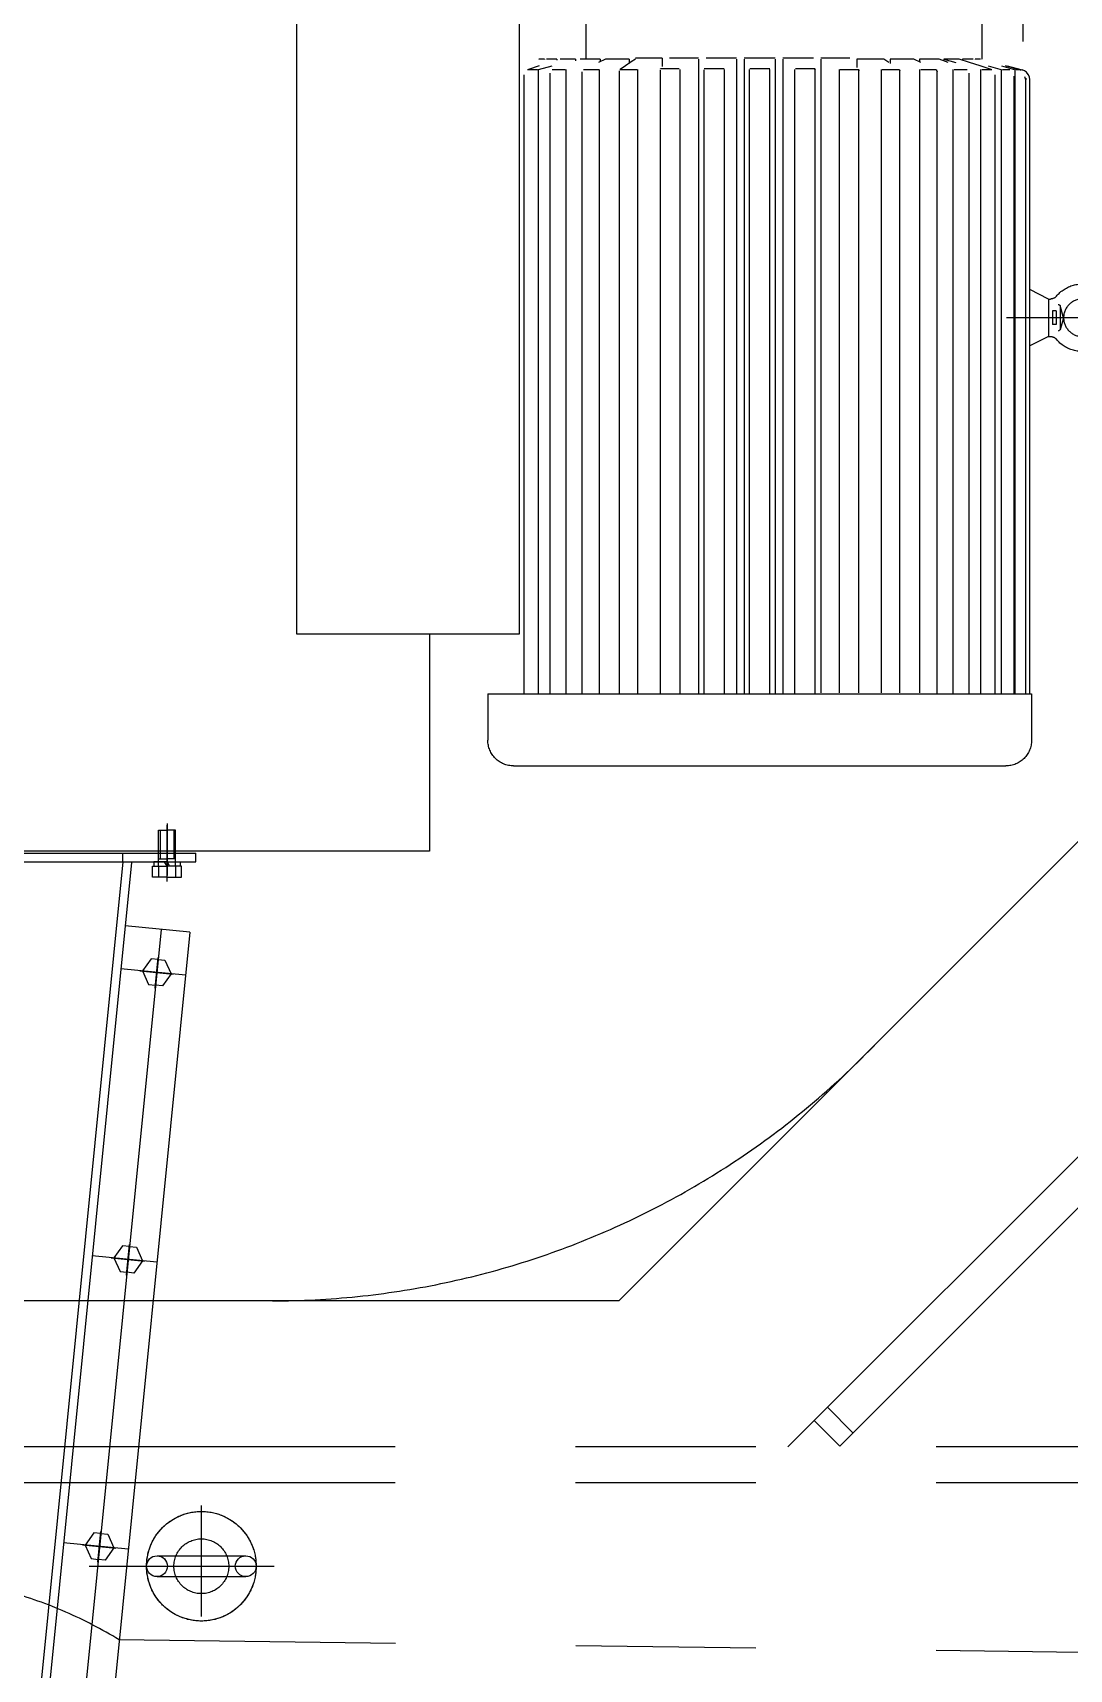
# Model space of a CAD drawing. Header units: millimetres. Extents: x 0 to 21000, y 0 to 14850.
# Drawn here: x 5684 to 6403, y 6589 to 7724 of the extents above; entities that cross this region are included whole.
import ezdxf

# ---------------------------------------------------------------- set-up
doc = ezdxf.new("R2010")
doc.units = ezdxf.units.MM
doc.header["$LTSCALE"] = 500
for name, pattern in [('F', [0.75, 0.5, -0.25]), ('G', [2, 1.25, -0.25, 0.25, -0.25]), ('K', [2.5, 1.25, -0.25, 0.25, -0.25, 0.25, -0.25])]:
    doc.linetypes.add(name, pattern=pattern)
for name, color, linetype in [('01', 7, 'Continuous'), ('02', 1, 'Continuous'), ('04', 2, 'F'), ('05', 4, 'G'), ('07', 6, 'K')]:
    doc.layers.add(name, color=color, linetype=linetype)

# ---------------------------------------------------------------- blocks, each defined once
blk = doc.blocks.new('retew')
at = {"layer": '07', "color": 6, "linetype": 'K'}
for p, q in [((69569.3, 3214.6), (69569.3, 687.1)), ((69594.3, 3214.6), (69594.3, 687.1)), ((69722.1, 3214.6), (69703.1, 1773.1)), ((69222.6, 2619), (69568.8, 2272.8)), ((69207.3, 2598.9), (69569.3, 2236.9)), ((69289.4, 2298.3), (68997.4, 2590.3)), ((69468.1, 2119.6), (69289.4, 2298.3)), ((69559.6, 2281.9), (69541.9, 2264.3)), ((69568.8, 2272.8), (69551.1, 2255.1)), ((69468.1, 2119.6), (69468.1, 1879.4)), ((69468.1, 1879.4), (69468.1, 1305.3)), ((69652.1, 1752.4), (69652.1, 1880.6)), ((69687, 1830.1), (69609.9, 1830.1))]:
    blk.add_line(p, q, dxfattribs=at)
for radius in [38, 19]:
    blk.add_circle((69652.1, 1830.1), radius, dxfattribs=at)
for centre, radius, start, end in [((68886.7, 1879), 581.4, 0.0476, 46.1563), ((69963.6, 1614.5), 305, 148.6603, 180)]:
    blk.add_arc(centre, radius, start, end, dxfattribs=at)
blk = doc.blocks.new('ewrewr')
at = {"layer": '07', "color": 6, "linetype": 'K', "ltscale": 8}
for p, q in [((-7593.7, 6069), (-7593.7, 6809)), ((-7439, 6809), (-7439, 6069)), ((-7942.9, 6479.7), (-7942.9, 6560)), ((-7914.2, 6527.3), (-7914.2, 6467.6)), ((-7639.7, 6527.3), (-7639.7, 6467.6)), ((-7913.8, 6467.6), (-7913.8, 6467.5)), ((-7913.3, 6467.6), (-7909.6, 6467.6)), ((-7909.6, 6467.6), (-7909.6, 6467.2)), ((-7908.2, 6467.6), (-7900.9, 6467.6)), ((-7905.8, 6465.2), (-7898.6, 6467.6)), ((-7900.9, 6467.6), (-7900.9, 6466.9)), ((-7898.6, 6467.6), (-7887.9, 6467.6)), ((-7887.9, 6467.6), (-7896.2, 6465.2)), ((-7890.9, 6465.2), (-7884.8, 6467.6)), ((-7887.9, 6467.6), (-7887.9, 6466.4)), ((-7884.8, 6467.6), (-7871, 6467.6)), ((-7872, 6465.2), (-7867.2, 6467.6)), ((-7871, 6467.6), (-7871, 6465.7)), ((-7867.2, 6467.6), (-7850.7, 6467.6)), ((-7850.7, 6467.6), (-7850.7, 6464.6)), ((-7849.8, 6465.2), (-7846.3, 6467.6)), ((-7846.3, 6467.6), (-7827.7, 6467.6)), ((-7827.7, 6467.6), (-7827.7, 6461.7)), ((-7822.8, 6468.3), (-7802.7, 6468.3)), ((-7802.7, 6467.6), (-7802.7, 6196.5)), ((-7797.5, 6468.3), (-7776.3, 6468.3)), ((-7776.3, 6467.6), (-7776.3, 6254.4)), ((-7771, 6468.3), (-7749.5, 6468.3)), ((-7771, 6467.6), (-7771, 6257.3)), ((-7749.5, 6467.6), (-7749.5, 6027.5)), ((-7744.1, 6468.3), (-7723, 6468.3)), ((-7744.1, 6467.6), (-7744.1, 6027.5)), ((-7717.8, 6468.3), (-7697.6, 6468.3)), ((-7717.8, 6467.6), (-7717.8, 6027.5)), ((-7692.7, 6468.3), (-7674.2, 6468.3)), ((-7692.7, 6468.3), (-7692.7, 6462.3)), ((-7674.2, 6467.6), (-7671.2, 6465.6)), ((-7669.7, 6467.6), (-7653.3, 6467.6)), ((-7669.7, 6467.6), (-7669.7, 6464.6)), ((-7653.3, 6467.6), (-7648.5, 6465.2)), ((-7649.5, 6467.6), (-7635.7, 6467.6)), ((-7649.5, 6467.6), (-7649.5, 6465.7)), ((-7632.6, 6467.6), (-7632.6, 6466.4)), ((-7632.6, 6467.6), (-7621.9, 6467.6)), ((-7619.6, 6467.6), (-7612.3, 6467.6)), ((-7619.6, 6467.6), (-7619.6, 6466.9)), ((-7610.9, 6467.6), (-7610.9, 6467.2)), ((-7610.9, 6467.6), (-7607.1, 6467.6)), ((-7606.7, 6467.6), (-7606.7, 6467.5)), ((-7947.3, 6455.2), (-7946.5, 6456.9)), ((-7946.5, 6456.9), (-7945.3, 6458.4)), ((-7945.3, 6458.4), (-7943.8, 6459.4)), ((-7943.8, 6459.4), (-7942.2, 6460.1)), ((-7941.4, 6460.3), (-7942.2, 6460.1)), ((-7931.9, 6462.8), (-7941.4, 6460.3)), ((-7941.4, 6459.7), (-7941.4, 6460.3)), ((-7940.6, 6460.1), (-7940.1, 6460.2)), ((-7940.6, 6460.1), (-7938.2, 6460.1)), ((-7940.1, 6460.2), (-7930.8, 6462.8)), ((-7927.9, 6462.8), (-7937.7, 6460.2)), ((-7937.4, 6431.7), (-7937.4, 6460.3)), ((-7933.6, 6460.1), (-7928.8, 6460.1)), ((-7918.7, 6462.8), (-7928.3, 6460.2)), ((-7928, 6027.5), (-7928, 6460.3)), ((-7923.5, 6027.5), (-7923.5, 6456.7)), ((-7921.3, 6460.1), (-7914.3, 6460.1)), ((-7920.7, 6460.3), (-7913.1, 6462.8)), ((-7913.6, 6027.5), (-7913.6, 6460.3)), ((-7913.1, 6462.8), (-7905.8, 6465.2)), ((-7905.4, 6027.5), (-7905.4, 6457.7)), ((-7904.1, 6460.1), (-7895.1, 6460.1)), ((-7894.4, 6027.5), (-7894.4, 6460.3)), ((-7883.1, 6459.4), (-7883.2, 6458.6)), ((-7883.2, 6347.1), (-7883.2, 6458.6)), ((-7882.5, 6460.1), (-7883.1, 6459.4)), ((-7882.5, 6460.1), (-7871.9, 6460.1)), ((-7871.2, 6204.5), (-7871.2, 6460.3)), ((-7857.2, 6460.1), (-7857.5, 6459.4)), ((-7857.5, 6459.4), (-7857.5, 6459.3)), ((-7857.5, 6223.3), (-7857.5, 6459.3)), ((-7857.2, 6460.1), (-7845.2, 6460.1)), ((-7857.1, 6460.2), (-7857, 6460.3)), ((-7844.7, 6205.9), (-7844.7, 6460.3)), ((-7829, 6460.1), (-7829, 6459.8)), ((-7829, 6460.1), (-7815.9, 6460.1)), ((-7829, 6178.3), (-7829, 6459.8)), ((-7829, 6459.8), (-7829, 6459.4)), ((-7828.9, 6460.2), (-7828.9, 6460.3)), ((-7815.5, 6189.2), (-7815.5, 6460.3)), ((-7798.7, 6460.8), (-7785, 6460.8)), ((-7798.7, 6460.8), (-7798.3, 6460.1)), ((-7798.7, 6027.5), (-7798.7, 6460.2)), ((-7784.7, 6273.1), (-7784.7, 6460.3)), ((-7767.3, 6027.5), (-7767.3, 6460.3)), ((-7767.2, 6460.8), (-7753.3, 6460.8)), ((-7753.1, 6027.5), (-7753.1, 6460.3)), ((-7735.8, 6027.5), (-7735.8, 6460.3)), ((-7735.5, 6460.8), (-7721.8, 6460.8)), ((-7721.8, 6027.5), (-7721.8, 6460.2)), ((-7705, 6027.5), (-7705, 6460.3)), ((-7704.5, 6460.8), (-7691.5, 6460.8)), ((-7691.4, 6460.5), (-7691.5, 6460.8)), ((-7691.4, 6027.5), (-7691.4, 6459.8)), ((-7675.8, 6027.5), (-7675.8, 6460.3)), ((-7675.3, 6460.1), (-7663.3, 6460.1)), ((-7671.2, 6465.6), (-7667.2, 6462.8)), ((-7667.2, 6462.8), (-7663.5, 6460.3)), ((-7663, 6027.5), (-7663, 6459.3)), ((-7649.2, 6027.5), (-7649.2, 6460.3)), ((-7648.6, 6460.1), (-7638, 6460.1)), ((-7637.2, 6027.5), (-7637.2, 6458.6)), ((-7626, 6369.3), (-7626, 6460.3)), ((-7625.3, 6460.1), (-7616.4, 6460.1)), ((-7606.9, 6460.3), (-7616.2, 6462.9)), ((-7615, 6428.9), (-7615, 6457.7)), ((-7607.4, 6462.8), (-7599.8, 6460.3)), ((-7606.9, 6428.9), (-7606.9, 6460.3)), ((-7606.2, 6460.1), (-7599.2, 6460.1)), ((-7597, 6428.9), (-7597, 6456.7)), ((-7947.6, 6453.2), (-7947.3, 6455.2)), ((-7947.6, 6443.9), (-7947.6, 6453.2)), ((-7947.6, 6027.5), (-7947.6, 6447.3)), ((-7944.9, 6454.4), (-7944.8, 6453.2)), ((-7944.9, 6436.1), (-7944.9, 6453.2)), ((-7944.8, 6453.2), (-7944.1, 6455.2)), ((-7936.7, 6402.8), (-7936.7, 6455.6)), ((-7944.9, 6027.5), (-7944.9, 6440.9)), ((-7937.4, 6027.5), (-7937.4, 6437.4)), ((-7615, 6027.5), (-7615, 6435.7)), ((-7937.4, 6431.7), (-7936.7, 6431.7)), ((-7606.9, 6027.5), (-7606.9, 6431.9)), ((-7597, 6027.5), (-7597, 6431.9)), ((-7936.7, 6027.5), (-7936.7, 6413.6)), ((-7626, 6027.5), (-7626, 6381.4)), ((-7883.2, 6027.5), (-7883.2, 6354)), ((-7960.6, 6301.2), (-7947.6, 6307.7)), ((-7990.6, 6288.2), (-7931.5, 6288.2)), ((-7960.6, 6275.2), (-7947.6, 6268.8)), ((-7784.7, 6027.5), (-7784.7, 6282.9)), ((-7771, 6265.9), (-7771, 6027.5)), ((-7776.3, 6262), (-7776.3, 6027.5)), ((-7871.2, 6028.2), (-7871.2, 6219.3)), ((-7857.5, 6028.2), (-7857.5, 6224)), ((-7844.7, 6028.2), (-7844.7, 6219.3)), ((-7829, 6028.2), (-7829, 6219.3)), ((-7815.5, 6028.2), (-7815.5, 6219.3)), ((-7802.7, 6219.3), (-7802.7, 6028.2)), ((-7439, 6069), (-7593.7, 6069)), ((-7571.7, 6027.5), (-7948.8, 6027.5)), ((-7948.8, 6027.5), (-7948.8, 5995.4)), ((-7571.7, 6027.5), (-7571.7, 5995.4)), ((-7589.6, 5977.5), (-7930.9, 5977.5))]:
    blk.add_line(p, q, dxfattribs=at)
at = {"layer": '07', "color": 6, "linetype": 'K'}
for p, q in [((-7960.6, 6301.2), (-7961.9, 6301.2)), ((-7960.6, 6301.2), (-7960.6, 6275.2)), ((-8012.1, 6288.2), (-7938.2, 6288.2)), ((-7971, 6288.2), (-7968.7, 6296.7)), ((-7971, 6288.2), (-7968.7, 6279.8)), ((-7968.7, 6296.7), (-7968.7, 6279.8)), ((-7965.9, 6292.9), (-7965.9, 6283.6)), ((-7965.9, 6292.9), (-7963.4, 6292.9)), ((-7963.4, 6292.9), (-7963.4, 6283.6)), ((-7965.9, 6283.6), (-7963.4, 6283.6)), ((-7960.6, 6275.2), (-7961.9, 6275.2)), ((-7531.2, 6069), (-7531.2, 5918.5)), ((-7531.2, 5977.5), (-7531.2, 5918.5)), ((-7531.2, 5918.5), (-7069.2, 5918.5))]:
    blk.add_line(p, q, dxfattribs=at)
blk.add_circle((-7984, 6288.2), 13, dxfattribs=at)
for centre, radius, start, end in [((-7984, 6288.2), 23.4, 39.5212, 320.4788), ((-7968.7, 6297.7), 1.04, 270, 0), ((-7961.9, 6306.4), 5.2, 219.5212, 270), ((-7968.7, 6278.8), 1.04, 0, 90), ((-7961.9, 6270), 5.2, 90, 140.4788)]:
    blk.add_arc(centre, radius, start, end, dxfattribs=at)
at = {"layer": '07', "color": 6, "linetype": 'K', "ltscale": 8}
for centre, start, end in [((-7930.9, 5995.4), 180, 270), ((-7589.6, 5995.4), 270, 0)]:
    blk.add_arc(centre, 17.9, start, end, dxfattribs=at)
blk = doc.blocks.new('*U378')
at = {"layer": '01'}
for p, q in [((0, 13.3), (-9, 8.1)), ((9, 8.1), (0, 13.3)), ((-9, 8.1), (-9, 3.3)), ((-9, -1.5), (-9, 3.3)), ((9, 3.3), (9, 8.1)), ((9, 3.3), (9, -1.5)), ((0, -6.7), (-9, -1.5)), ((9, -1.5), (0, -6.7))]:
    blk.add_line(p, q, dxfattribs=at)
at = {"layer": '05'}
for p, q in [((0, -8.5), (0, 14.7)), ((-10.9, 3.3), (10.3, 3.3))]:
    blk.add_line(p, q, dxfattribs=at)
blk = doc.blocks.new('*U379')
at = {"layer": '01'}
for p, q in [((-9.2, 3.1), (-9.2, 0)), ((0, 3.1), (-9.2, 3.1)), ((-9.2, 0), (0, 0)), ((0, 0), (-1.8, 3.1)), ((0, 3.1), (1.8, 0)), ((0, 3.1), (9.2, 3.1)), ((9.2, 0), (0, 0)), ((9.2, 3.1), (9.2, 0))]:
    blk.add_line(p, q, dxfattribs=at)
at = {"layer": '05'}
blk.add_line((0, 5.2), (0, -2.1), dxfattribs=at)
blk = doc.blocks.new('*U377')
at = {"layer": '01'}
for p, q in [((-7.5, 0), (-7.5, 10)), ((-7.5, 10), (0, 10)), ((0, 6), (-7.5, 6)), ((-7.5, 0), (-7.5, -10)), ((0, 10), (0, 0)), ((0, 6), (25, 6)), ((0, -10), (0, 0)), ((5.2, 6), (5.2, 0)), ((5.2, -6), (5.2, 0)), ((25, 6), (25, 0)), ((25, -6), (25, 0)), ((0, -6), (-7.5, -6)), ((-7.5, -10), (0, -10)), ((0, -6), (25, -6))]:
    blk.add_line(p, q, dxfattribs=at)
at = {"layer": '02'}
for p, q in [((25, 4.8), (5.2, 4.8)), ((25, -4.8), (5.2, -4.8))]:
    blk.add_line(p, q, dxfattribs=at)
at = {"layer": '05'}
blk.add_line((-10.6, 0), (28.5, 0), dxfattribs=at)
blk = doc.blocks.new('erewrewwqe')
at = {"layer": '01', "color": 7, "linetype": 'Continuous'}
for p, q in [((-1607.2, 7661.5), (-1907.2, 7661.5)), ((-1607.2, 7661.5), (-1307.2, 7661.5)), ((-1607.2, 7655.5), (-1907.2, 7655.5)), ((-1607.2, 7655.5), (-1307.2, 7655.5))]:
    blk.add_line(p, q, dxfattribs=at)
at = {"layer": '01'}
for p, q in [((-1907.2, 7655.5), (-1907.2, 7661.5)), ((-1307.2, 7655.5), (-1307.2, 7661.5)), ((-1307.2, 7655.5), (-1307.2, 7661.5)), ((-1862.6, 7655), (-1856.6, 7655.5)), ((-1862.6, 7655), (-1789.3, 6919.5)), ((-1856.6, 7655.5), (-1783.3, 6919.5)), ((-1357.8, 7655.5), (-1431.2, 6919.5)), ((-1351.9, 7655), (-1425.2, 6919.5)), ((-1351.9, 7655), (-1357.8, 7655.5)), ((-1903, 7606.7), (-1858.2, 7611.2)), ((-1903, 7606.7), (-1837.6, 6950)), ((-1311.4, 7606.7), (-1376.9, 6950)), ((-1311.4, 7606.7), (-1356.2, 7611.2)), ((-1900, 7576.9), (-1855.3, 7581.3)), ((-1314.4, 7576.9), (-1359.2, 7581.3)), ((-1880.2, 7377.9), (-1835.4, 7382.3)), ((-1334.3, 7377.9), (-1379, 7382.3)), ((-1860.4, 7178.9), (-1815.6, 7183.3)), ((-1354.1, 7178.9), (-1398.9, 7183.3)), ((-1840.5, 6979.8), (-1795.8, 6984.3)), ((-1373.9, 6979.8), (-1418.7, 6984.3)), ((-1837.6, 6950), (-1792.8, 6954.5)), ((-1376.9, 6950), (-1421.7, 6954.5)), ((-1789.3, 6919.5), (-1783.3, 6920.1)), ((-1789.3, 6919.5), (-1425.2, 6919.5)), ((-1425.2, 6919.5), (-1431.1, 6920.1))]:
    blk.add_line(p, q, dxfattribs=at)
at = {"layer": '04', "color": 2, "linetype": 'F'}
for p, q in [((-1856.6, 7655.5), (-1856.6, 7661.5)), ((-1357.8, 7655.5), (-1357.8, 7661.5)), ((-1357.8, 7655.5), (-1357.8, 7661.5))]:
    blk.add_line(p, q, dxfattribs=at)
at = {"layer": '05'}
for p, q in [((-1607.2, 6884.5), (-1607.2, 7704.9)), ((-1887.2, 7682.1), (-1887.2, 7646.1)), ((-1327.2, 7682.1), (-1327.2, 7646.1))]:
    blk.add_line(p, q, dxfattribs=at)
at = {"layer": '05', "color": 142, "linetype": 'G'}
for p, q in [((-1883.1, 7608.7), (-1817.2, 6947.5)), ((-1331.3, 7608.7), (-1397.2, 6947.5))]:
    blk.add_line(p, q, dxfattribs=at)
at = {"layer": '01', "rotation": 95.6919048812308}
for p in [(-1876.9, 7579.2), (-1857, 7380.2), (-1837.2, 7181.2), (-1817.4, 6982.2)]:
    blk.add_blockref('*U378', p, dxfattribs=at)
at = {"layer": '01', "xscale": -1, "rotation": 264.3080951187692}
for p in [(-1337.6, 7579.2), (-1357.4, 7380.2), (-1377.3, 7181.2), (-1397.1, 6982.2)]:
    blk.add_blockref('*U378', p, dxfattribs=at)
at = {"layer": '05', "rotation": 90}
blk.add_blockref('*U377', (-1887.2, 7652.4), dxfattribs=at)
at = {"layer": '05', "xscale": -1, "rotation": 270}
blk.add_blockref('*U377', (-1327.2, 7652.4), dxfattribs=at)
at = {"layer": '05', "xscale": -1}
blk.add_blockref('*U379', (-1887.2, 7652.4), dxfattribs=at)
at = {"layer": '05'}
blk.add_blockref('*U379', (-1327.2, 7652.4), dxfattribs=at)

msp = doc.modelspace()

# ---------------------------------------------------------------- linework, layer by layer
at = {"layer": '01'}
for p, q in [((5770.04, 6667.72), (5831.58, 6667.72)), ((5770.04, 6653.26), (5831.58, 6653.26))]:
    msp.add_line(p, q, dxfattribs=at)
for centre, radius in [((5800.81, 6660.49), 38), ((5770.04, 6660.49), 7.23), ((5831.58, 6660.49), 7.23)]:
    msp.add_circle(centre, radius, dxfattribs=at)

# ---------------------------------------------------------------- block references
at = {"layer": '01', "xscale": -1}
msp.add_blockref('ewrewr', (-1572.24, 1237.86), dxfattribs=at)
at = {"layer": '04', "color": 2, "linetype": 'F'}
msp.add_blockref('erewrewwqe', (7104.17, -506.66), dxfattribs=at)
at = {"layer": '07', "rotation": 270}
msp.add_blockref('retew', (3970.69, 76312.57), dxfattribs=at)

doc.saveas('drawing.dxf')
